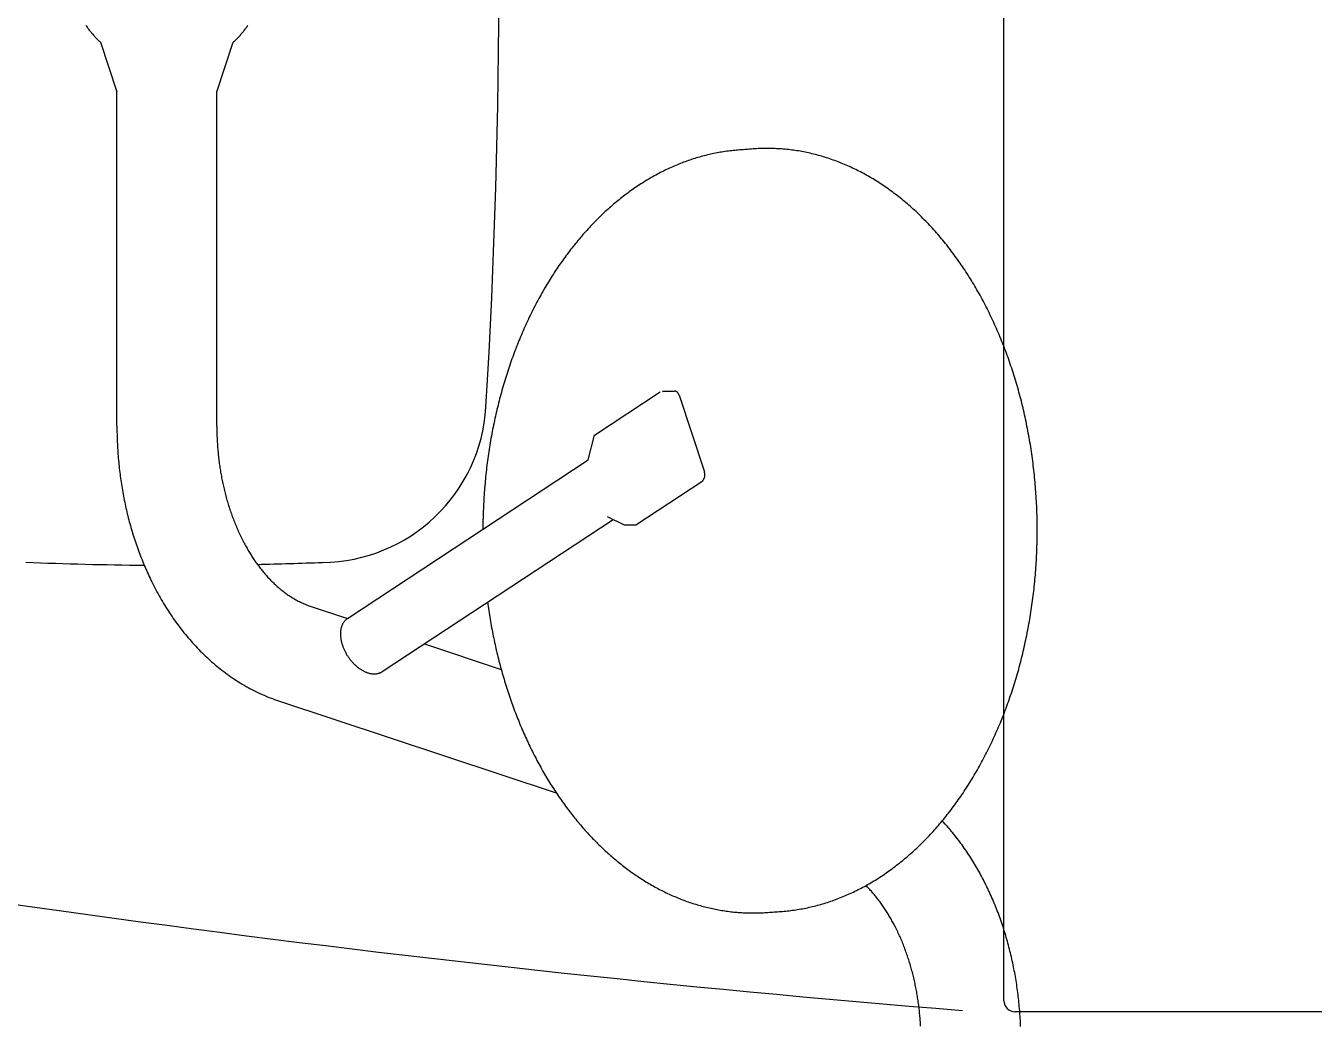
# Model space of a CAD drawing. Header units: millimetres. Extents: x -2078669 to -1085629, y -5987148 to 310365.
# Drawn here: x -1346205 to -1345327, y -4342867 to -4342186 of the extents above; entities that cross this region are included whole.
import ezdxf

# ---------------------------------------------------------------- set-up
doc = ezdxf.new("R2010")
doc.units = ezdxf.units.MM
doc.header["$LTSCALE"] = 500
doc.layers.add('D-BYP-STR8', color=5, linetype='Continuous', lineweight=25)

msp = doc.modelspace()

# ---------------------------------------------------------------- linework, layer by layer
at = {"layer": 'D-BYP-STR8'}
for p, q in [((-1345538.57, -4342849.63, 708000), (-1345538.57, -4339557.13, 708000)), ((-1346153.67, -4342196.85, 708000), (-1346142.55, -4342230.64, 708000)), ((-1346074.55, -4342230.64, 708000), (-1346063.43, -4342196.85, 708000)), ((-1346142.55, -4342458.31, 708000), (-1346142.55, -4342230.64, 708000)), ((-1346142.55, -4342247.94, 708000), (-1346142.55, -4342230.64, 708000)), ((-1346074.55, -4342458.31, 708000), (-1346074.55, -4342230.64, 708000)), ((-1346074.55, -4342247.94, 708000), (-1346074.55, -4342230.64, 708000)), ((-1345817.45, -4342464.42, 708000), (-1345772.59, -4342434.84, 708000)), ((-1345771.1, -4342434.37, 708000), (-1345762.97, -4342434.37, 708000)), ((-1345759.76, -4342437.25, 708000), (-1345742.58, -4342489.37, 708000)), ((-1345821.8, -4342481.3, 708000), (-1345817.45, -4342464.42, 708000)), ((-1345985.67, -4342589.37, 708000), (-1345821.8, -4342481.3, 708000)), ((-1345789.15, -4342525.6, 708000), (-1345744.29, -4342496.01, 708000)), ((-1345961.86, -4342625.48, 708000), (-1345804.65, -4342521.8, 708000)), ((-1345808.67, -4342519.73, 708000), (-1345797.28, -4342525.6, 708000)), ((-1345797.28, -4342525.6, 708000), (-1345789.15, -4342525.6, 708000)), ((-1346011.06, -4342580.84, 708000), (-1345985.55, -4342589.29, 708000)), ((-1345933.25, -4342606.61, 708000), (-1345880.92, -4342623.94, 708000)), ((-1346032.44, -4342645.4, 708000), (-1345843.42, -4342707.99, 708000)), ((-1343456.07, -4342857.13, 708000), (-1345531.07, -4342857.13, 708000))]:
    msp.add_line(p, q, dxfattribs=at)
at = {"layer": 'D-BYP-STR8', "elevation": 708000}
for points in [[(-1346163.68, -4342185.45), (-1346163.31, -4342185.97), (-1346162.94, -4342186.49), (-1346162.57, -4342187), (-1346162.19, -4342187.51), (-1346161.81, -4342188.01), (-1346161.42, -4342188.51), (-1346161.03, -4342189.01), (-1346160.63, -4342189.5), (-1346160.23, -4342189.99), (-1346159.82, -4342190.48), (-1346159.41, -4342190.96), (-1346158.99, -4342191.44), (-1346158.57, -4342191.91), (-1346158.15, -4342192.38), (-1346157.72, -4342192.85), (-1346157.29, -4342193.31), (-1346156.85, -4342193.77), (-1346156.41, -4342194.22), (-1346155.96, -4342194.67), (-1346155.51, -4342195.11), (-1346155.06, -4342195.56), (-1346154.6, -4342195.99), (-1346154.14, -4342196.42), (-1346153.67, -4342196.85)], [(-1346063.43, -4342196.85), (-1346062.96, -4342196.42), (-1346062.5, -4342195.99), (-1346062.04, -4342195.56), (-1346061.59, -4342195.11), (-1346061.14, -4342194.67), (-1346060.69, -4342194.22), (-1346060.25, -4342193.77), (-1346059.81, -4342193.31), (-1346059.38, -4342192.85), (-1346058.95, -4342192.38), (-1346058.52, -4342191.91), (-1346058.1, -4342191.44), (-1346057.69, -4342190.96), (-1346057.28, -4342190.48), (-1346056.87, -4342189.99), (-1346056.47, -4342189.5), (-1346056.07, -4342189.01), (-1346055.68, -4342188.51), (-1346055.29, -4342188.01), (-1346054.91, -4342187.51), (-1346054.53, -4342187), (-1346054.15, -4342186.49), (-1346053.79, -4342185.97), (-1346053.42, -4342185.45)], [(-1345714.03, -4342269.94), (-1345715.13, -4342269.98), (-1345716.24, -4342270.04), (-1345717.35, -4342270.1), (-1345718.45, -4342270.17), (-1345719.56, -4342270.26), (-1345720.66, -4342270.35), (-1345721.77, -4342270.45), (-1345722.87, -4342270.56), (-1345723.98, -4342270.68), (-1345725.08, -4342270.8), (-1345726.18, -4342270.94), (-1345727.28, -4342271.09), (-1345728.39, -4342271.25), (-1345729.49, -4342271.41), (-1345730.59, -4342271.59), (-1345731.69, -4342271.77), (-1345732.79, -4342271.97), (-1345733.88, -4342272.17), (-1345734.98, -4342272.38), (-1345736.08, -4342272.61), (-1345737.17, -4342272.84), (-1345738.27, -4342273.08), (-1345739.36, -4342273.33), (-1345740.45, -4342273.59), (-1345741.54, -4342273.86), (-1345742.63, -4342274.14), (-1345743.72, -4342274.42), (-1345744.81, -4342274.72), (-1345745.89, -4342275.03), (-1345746.98, -4342275.34), (-1345748.06, -4342275.66), (-1345749.14, -4342276), (-1345750.22, -4342276.34), (-1345751.3, -4342276.69), (-1345752.38, -4342277.05), (-1345753.45, -4342277.42), (-1345754.53, -4342277.8), (-1345755.6, -4342278.19), (-1345756.67, -4342278.59), (-1345757.74, -4342279), (-1345758.81, -4342279.41), (-1345759.87, -4342279.84), (-1345760.94, -4342280.27), (-1345762, -4342280.71), (-1345763.06, -4342281.16), (-1345764.12, -4342281.62), (-1345765.17, -4342282.09), (-1345766.23, -4342282.57), (-1345767.28, -4342283.06), (-1345768.33, -4342283.56), (-1345769.38, -4342284.06), (-1345770.42, -4342284.58), (-1345771.47, -4342285.1), (-1345772.51, -4342285.63), (-1345773.55, -4342286.17), (-1345774.58, -4342286.72), (-1345775.62, -4342287.28), (-1345776.65, -4342287.85), (-1345777.68, -4342288.43), (-1345778.7, -4342289.01), (-1345779.73, -4342289.61), (-1345780.75, -4342290.21), (-1345781.77, -4342290.82), (-1345782.79, -4342291.44), (-1345783.8, -4342292.07), (-1345784.81, -4342292.7), (-1345785.82, -4342293.35), (-1345786.83, -4342294), (-1345787.83, -4342294.67), (-1345788.83, -4342295.34), (-1345789.83, -4342296.02), (-1345790.82, -4342296.71), (-1345791.81, -4342297.4), (-1345792.8, -4342298.11), (-1345793.79, -4342298.82), (-1345794.77, -4342299.54), (-1345795.75, -4342300.27), (-1345796.72, -4342301.01), (-1345797.7, -4342301.76), (-1345798.67, -4342302.51), (-1345799.63, -4342303.28), (-1345800.6, -4342304.05), (-1345801.56, -4342304.83), (-1345802.51, -4342305.61), (-1345803.47, -4342306.41), (-1345804.41, -4342307.21), (-1345805.36, -4342308.03), (-1345806.3, -4342308.85), (-1345807.24, -4342309.67), (-1345808.18, -4342310.51), (-1345809.11, -4342311.35), (-1345810.04, -4342312.21), (-1345810.97, -4342313.07), (-1345811.89, -4342313.93), (-1345812.8, -4342314.81), (-1345813.72, -4342315.69), (-1345814.63, -4342316.58), (-1345815.53, -4342317.48), (-1345816.44, -4342318.39), (-1345817.34, -4342319.3), (-1345818.23, -4342320.22), (-1345819.12, -4342321.15), (-1345820.01, -4342322.09), (-1345820.89, -4342323.03), (-1345821.77, -4342323.99), (-1345822.64, -4342324.94), (-1345823.51, -4342325.91), (-1345824.38, -4342326.89), (-1345825.24, -4342327.87), (-1345826.1, -4342328.86), (-1345826.96, -4342329.85), (-1345827.8, -4342330.85), (-1345828.65, -4342331.87), (-1345829.49, -4342332.88), (-1345830.33, -4342333.91), (-1345831.16, -4342334.94), (-1345831.99, -4342335.98), (-1345832.81, -4342337.02), (-1345833.63, -4342338.08), (-1345834.44, -4342339.14), (-1345835.25, -4342340.2), (-1345836.06, -4342341.28), (-1345836.86, -4342342.36), (-1345837.66, -4342343.45), (-1345838.45, -4342344.54), (-1345839.23, -4342345.64), (-1345840.02, -4342346.75), (-1345840.79, -4342347.86), (-1345841.57, -4342348.98), (-1345842.33, -4342350.11), (-1345843.1, -4342351.24), (-1345843.86, -4342352.38), (-1345844.61, -4342353.53), (-1345845.36, -4342354.68), (-1345846.1, -4342355.84), (-1345846.84, -4342357.01), (-1345847.57, -4342358.18), (-1345848.3, -4342359.36), (-1345849.03, -4342360.54), (-1345849.74, -4342361.73), (-1345850.46, -4342362.93), (-1345851.17, -4342364.13), (-1345851.87, -4342365.34), (-1345852.57, -4342366.55), (-1345853.26, -4342367.77), (-1345853.95, -4342369), (-1345854.63, -4342370.23), (-1345855.31, -4342371.47), (-1345855.98, -4342372.71), (-1345856.65, -4342373.96), (-1345857.31, -4342375.22), (-1345857.96, -4342376.48), (-1345858.61, -4342377.74), (-1345859.26, -4342379.01), (-1345859.9, -4342380.29), (-1345860.53, -4342381.57), (-1345861.16, -4342382.86), (-1345861.78, -4342384.15), (-1345862.4, -4342385.45), (-1345863.01, -4342386.76), (-1345863.62, -4342388.07), (-1345864.22, -4342389.38), (-1345864.82, -4342390.7), (-1345865.41, -4342392.02), (-1345865.99, -4342393.35), (-1345866.57, -4342394.69), (-1345867.14, -4342396.02), (-1345867.71, -4342397.37), (-1345868.27, -4342398.72), (-1345868.83, -4342400.07), (-1345869.38, -4342401.43), (-1345869.92, -4342402.79), (-1345870.46, -4342404.16), (-1345870.99, -4342405.53), (-1345871.52, -4342406.91), (-1345872.04, -4342408.29), (-1345872.55, -4342409.67), (-1345873.06, -4342411.06), (-1345873.56, -4342412.45), (-1345874.06, -4342413.85), (-1345874.55, -4342415.26), (-1345875.04, -4342416.66), (-1345875.52, -4342418.07), (-1345875.99, -4342419.49), (-1345876.46, -4342420.91), (-1345876.92, -4342422.33), (-1345877.37, -4342423.75), (-1345877.82, -4342425.18), (-1345878.26, -4342426.62), (-1345878.7, -4342428.06), (-1345879.13, -4342429.5), (-1345879.55, -4342430.94), (-1345879.97, -4342432.39), (-1345880.38, -4342433.84), (-1345880.79, -4342435.3), (-1345881.19, -4342436.76), (-1345881.58, -4342438.22), (-1345881.97, -4342439.69), (-1345882.35, -4342441.15), (-1345882.73, -4342442.63), (-1345883.09, -4342444.1), (-1345883.46, -4342445.58), (-1345883.81, -4342447.06), (-1345884.16, -4342448.55), (-1345884.5, -4342450.03), (-1345884.84, -4342451.52), (-1345885.17, -4342453.02), (-1345885.5, -4342454.51), (-1345885.81, -4342456.01), (-1345886.12, -4342457.51), (-1345886.43, -4342459.02), (-1345886.73, -4342460.52), (-1345887.02, -4342462.03), (-1345887.31, -4342463.55), (-1345887.58, -4342465.06), (-1345887.86, -4342466.58), (-1345888.12, -4342468.09), (-1345888.38, -4342469.61), (-1345888.64, -4342471.14), (-1345888.88, -4342472.66), (-1345889.12, -4342474.19), (-1345889.36, -4342475.72), (-1345889.58, -4342477.25), (-1345889.81, -4342478.78), (-1345890.02, -4342480.32), (-1345890.23, -4342481.86), (-1345890.43, -4342483.39), (-1345890.62, -4342484.93), (-1345890.81, -4342486.48), (-1345890.99, -4342488.02), (-1345891.17, -4342489.56), (-1345891.34, -4342491.11), (-1345891.5, -4342492.66), (-1345891.65, -4342494.21), (-1345891.8, -4342495.76), (-1345891.94, -4342497.31), (-1345892.08, -4342498.86), (-1345892.21, -4342500.42), (-1345892.33, -4342501.97), (-1345892.44, -4342503.53), (-1345892.55, -4342505.08), (-1345892.66, -4342506.64), (-1345892.75, -4342508.2), (-1345892.84, -4342509.76), (-1345892.92, -4342511.32), (-1345893, -4342512.88), (-1345893.07, -4342514.44), (-1345893.13, -4342516), (-1345893.18, -4342517.57), (-1345893.23, -4342519.13), (-1345893.28, -4342520.69), (-1345893.31, -4342522.26), (-1345893.34, -4342523.82), (-1345893.36, -4342525.38), (-1345893.38, -4342526.95), (-1345893.39, -4342528.51)], [(-1345695.13, -4342789.08), (-1345693.98, -4342789.03), (-1345692.84, -4342788.97), (-1345691.69, -4342788.91), (-1345690.54, -4342788.83), (-1345689.4, -4342788.74), (-1345688.25, -4342788.65), (-1345687.11, -4342788.54), (-1345685.97, -4342788.42), (-1345684.82, -4342788.3), (-1345683.68, -4342788.16), (-1345682.54, -4342788.01), (-1345681.4, -4342787.86), (-1345680.26, -4342787.69), (-1345679.12, -4342787.51), (-1345677.98, -4342787.32), (-1345676.84, -4342787.13), (-1345675.7, -4342786.92), (-1345674.56, -4342786.7), (-1345673.43, -4342786.47), (-1345672.29, -4342786.24), (-1345671.16, -4342785.99), (-1345670.03, -4342785.73), (-1345668.9, -4342785.46), (-1345667.77, -4342785.19), (-1345666.64, -4342784.9), (-1345665.51, -4342784.6), (-1345664.39, -4342784.29), (-1345663.26, -4342783.98), (-1345662.14, -4342783.65), (-1345661.02, -4342783.31), (-1345659.9, -4342782.97), (-1345658.78, -4342782.61), (-1345657.66, -4342782.24), (-1345656.54, -4342781.87), (-1345655.43, -4342781.48), (-1345654.32, -4342781.08), (-1345653.21, -4342780.68), (-1345652.1, -4342780.26), (-1345650.99, -4342779.84), (-1345649.89, -4342779.4), (-1345648.79, -4342778.96), (-1345647.68, -4342778.5), (-1345646.59, -4342778.04), (-1345645.49, -4342777.56), (-1345644.39, -4342777.08), (-1345643.3, -4342776.58), (-1345642.21, -4342776.08), (-1345641.12, -4342775.57), (-1345640.04, -4342775.05), (-1345638.95, -4342774.51), (-1345637.87, -4342773.97), (-1345636.79, -4342773.42), (-1345635.72, -4342772.86), (-1345634.65, -4342772.29), (-1345633.57, -4342771.71), (-1345632.51, -4342771.12), (-1345631.44, -4342770.53), (-1345630.38, -4342769.92), (-1345629.32, -4342769.3), (-1345628.26, -4342768.67), (-1345627.2, -4342768.04), (-1345626.15, -4342767.39), (-1345625.1, -4342766.74), (-1345624.05, -4342766.08), (-1345623.01, -4342765.4), (-1345621.97, -4342764.72), (-1345620.93, -4342764.03), (-1345619.9, -4342763.33), (-1345618.87, -4342762.62), (-1345617.84, -4342761.9), (-1345616.81, -4342761.18), (-1345615.79, -4342760.44), (-1345614.77, -4342759.69), (-1345613.76, -4342758.94), (-1345612.75, -4342758.18), (-1345611.74, -4342757.4), (-1345610.73, -4342756.62), (-1345609.73, -4342755.83), (-1345608.73, -4342755.03), (-1345607.74, -4342754.23), (-1345606.75, -4342753.41), (-1345605.76, -4342752.58), (-1345604.78, -4342751.75), (-1345603.8, -4342750.91), (-1345602.82, -4342750.06), (-1345601.85, -4342749.2), (-1345600.88, -4342748.33), (-1345599.92, -4342747.45), (-1345598.95, -4342746.57), (-1345598, -4342745.67), (-1345597.04, -4342744.77), (-1345596.1, -4342743.86), (-1345595.15, -4342742.94), (-1345594.21, -4342742.01), (-1345593.27, -4342741.08), (-1345592.34, -4342740.14), (-1345591.41, -4342739.18), (-1345590.49, -4342738.22), (-1345589.57, -4342737.26), (-1345588.65, -4342736.28), (-1345587.74, -4342735.29), (-1345586.83, -4342734.3), (-1345585.93, -4342733.3), (-1345585.03, -4342732.29), (-1345584.14, -4342731.28), (-1345583.25, -4342730.25), (-1345582.36, -4342729.22), (-1345581.48, -4342728.18), (-1345580.61, -4342727.13), (-1345579.74, -4342726.08), (-1345578.87, -4342725.02), (-1345578.01, -4342723.94), (-1345577.15, -4342722.87), (-1345576.3, -4342721.78), (-1345575.45, -4342720.69), (-1345574.61, -4342719.59), (-1345573.77, -4342718.48), (-1345572.94, -4342717.36), (-1345572.11, -4342716.24), (-1345571.29, -4342715.11), (-1345570.47, -4342713.97), (-1345569.66, -4342712.83), (-1345568.85, -4342711.68), (-1345568.05, -4342710.52), (-1345567.25, -4342709.35), (-1345566.46, -4342708.18), (-1345565.67, -4342707), (-1345564.89, -4342705.82), (-1345564.12, -4342704.62), (-1345563.34, -4342703.42), (-1345562.58, -4342702.22), (-1345561.82, -4342701), (-1345561.06, -4342699.78), (-1345560.31, -4342698.55), (-1345559.57, -4342697.32), (-1345558.83, -4342696.08), (-1345558.1, -4342694.83), (-1345557.37, -4342693.58), (-1345556.64, -4342692.32), (-1345555.93, -4342691.05), (-1345555.22, -4342689.78), (-1345554.51, -4342688.5), (-1345553.81, -4342687.22), (-1345553.12, -4342685.93), (-1345552.43, -4342684.63), (-1345551.75, -4342683.33), (-1345551.07, -4342682.02), (-1345550.4, -4342680.7), (-1345549.73, -4342679.38), (-1345549.07, -4342678.06), (-1345548.42, -4342676.72), (-1345547.77, -4342675.39), (-1345547.13, -4342674.04), (-1345546.49, -4342672.69), (-1345545.86, -4342671.34), (-1345545.24, -4342669.98), (-1345544.62, -4342668.61), (-1345544.01, -4342667.24), (-1345543.4, -4342665.86), (-1345542.8, -4342664.48), (-1345542.21, -4342663.09), (-1345541.62, -4342661.7), (-1345541.04, -4342660.3), (-1345540.46, -4342658.9), (-1345539.89, -4342657.49), (-1345539.33, -4342656.08), (-1345538.77, -4342654.66), (-1345538.22, -4342653.24), (-1345537.68, -4342651.81), (-1345537.14, -4342650.38), (-1345536.61, -4342648.94), (-1345536.08, -4342647.5), (-1345535.57, -4342646.05), (-1345535.05, -4342644.6), (-1345534.55, -4342643.15), (-1345534.05, -4342641.69), (-1345533.55, -4342640.22), (-1345533.07, -4342638.75), (-1345532.59, -4342637.28), (-1345532.11, -4342635.8), (-1345531.65, -4342634.32), (-1345531.19, -4342632.84), (-1345530.73, -4342631.35), (-1345530.29, -4342629.85), (-1345529.84, -4342628.36), (-1345529.41, -4342626.86), (-1345528.98, -4342625.35), (-1345528.56, -4342623.84), (-1345528.15, -4342622.33), (-1345527.74, -4342620.81), (-1345527.34, -4342619.29), (-1345526.94, -4342617.77), (-1345526.56, -4342616.25), (-1345526.18, -4342614.72), (-1345525.8, -4342613.18), (-1345525.44, -4342611.65), (-1345525.07, -4342610.11), (-1345524.72, -4342608.56), (-1345524.37, -4342607.02), (-1345524.03, -4342605.47), (-1345523.7, -4342603.92), (-1345523.37, -4342602.36), (-1345523.06, -4342600.8), (-1345522.74, -4342599.24), (-1345522.44, -4342597.68), (-1345522.14, -4342596.11), (-1345521.85, -4342594.55), (-1345521.56, -4342592.98), (-1345521.28, -4342591.4), (-1345521.01, -4342589.83), (-1345520.75, -4342588.25), (-1345520.49, -4342586.67), (-1345520.24, -4342585.08), (-1345520, -4342583.5), (-1345519.76, -4342581.91), (-1345519.53, -4342580.32), (-1345519.31, -4342578.73), (-1345519.09, -4342577.14), (-1345518.89, -4342575.54), (-1345518.69, -4342573.95), (-1345518.49, -4342572.35), (-1345518.3, -4342570.75), (-1345518.12, -4342569.15), (-1345517.95, -4342567.54), (-1345517.79, -4342565.94), (-1345517.63, -4342564.33), (-1345517.48, -4342562.73), (-1345517.33, -4342561.12), (-1345517.19, -4342559.51), (-1345517.06, -4342557.89), (-1345516.94, -4342556.28), (-1345516.82, -4342554.67), (-1345516.72, -4342553.05), (-1345516.61, -4342551.44), (-1345516.52, -4342549.82), (-1345516.43, -4342548.21), (-1345516.35, -4342546.59), (-1345516.28, -4342544.97), (-1345516.21, -4342543.35), (-1345516.15, -4342541.73), (-1345516.1, -4342540.11), (-1345516.06, -4342538.49), (-1345516.02, -4342536.87), (-1345515.99, -4342535.25), (-1345515.96, -4342533.63), (-1345515.95, -4342532), (-1345515.94, -4342530.38), (-1345515.94, -4342528.76), (-1345515.94, -4342527.14), (-1345515.96, -4342525.52), (-1345515.98, -4342523.89), (-1345516, -4342522.27), (-1345516.04, -4342520.65), (-1345516.08, -4342519.03), (-1345516.13, -4342517.41), (-1345516.18, -4342515.79), (-1345516.24, -4342514.17), (-1345516.31, -4342512.55), (-1345516.39, -4342510.93), (-1345516.47, -4342509.32), (-1345516.56, -4342507.7), (-1345516.66, -4342506.08), (-1345516.77, -4342504.47), (-1345516.88, -4342502.86), (-1345517, -4342501.24), (-1345517.13, -4342499.63), (-1345517.26, -4342498.02), (-1345517.4, -4342496.41), (-1345517.55, -4342494.8), (-1345517.7, -4342493.2), (-1345517.87, -4342491.59), (-1345518.04, -4342489.99), (-1345518.21, -4342488.38), (-1345518.4, -4342486.78), (-1345518.59, -4342485.18), (-1345518.78, -4342483.59), (-1345518.99, -4342481.99), (-1345519.2, -4342480.4), (-1345519.42, -4342478.8), (-1345519.64, -4342477.21), (-1345519.88, -4342475.62), (-1345520.12, -4342474.04), (-1345520.36, -4342472.45), (-1345520.62, -4342470.87), (-1345520.88, -4342469.29), (-1345521.14, -4342467.72), (-1345521.42, -4342466.14), (-1345521.7, -4342464.57), (-1345521.99, -4342463), (-1345522.28, -4342461.43), (-1345522.59, -4342459.87), (-1345522.9, -4342458.31), (-1345523.21, -4342456.75), (-1345523.53, -4342455.19), (-1345523.86, -4342453.64), (-1345524.2, -4342452.09), (-1345524.54, -4342450.54), (-1345524.89, -4342449), (-1345525.25, -4342447.45), (-1345525.61, -4342445.92), (-1345525.99, -4342444.38), (-1345526.36, -4342442.85), (-1345526.75, -4342441.32), (-1345527.14, -4342439.8), (-1345527.54, -4342438.28), (-1345527.94, -4342436.76), (-1345528.35, -4342435.24), (-1345528.77, -4342433.73), (-1345529.19, -4342432.23), (-1345529.62, -4342430.72), (-1345530.06, -4342429.22), (-1345530.5, -4342427.73), (-1345530.96, -4342426.24), (-1345531.41, -4342424.75), (-1345531.88, -4342423.27), (-1345532.35, -4342421.79), (-1345532.82, -4342420.31), (-1345533.31, -4342418.84), (-1345533.8, -4342417.38), (-1345534.29, -4342415.91), (-1345534.8, -4342414.46), (-1345535.3, -4342413), (-1345535.82, -4342411.55), (-1345536.34, -4342410.11), (-1345536.87, -4342408.67), (-1345537.41, -4342407.23), (-1345537.95, -4342405.8), (-1345538.49, -4342404.38), (-1345539.05, -4342402.96), (-1345539.61, -4342401.54), (-1345540.17, -4342400.13), (-1345540.75, -4342398.73), (-1345541.32, -4342397.33), (-1345541.91, -4342395.93), (-1345542.5, -4342394.54), (-1345543.1, -4342393.16), (-1345543.7, -4342391.78), (-1345544.31, -4342390.4), (-1345544.92, -4342389.03), (-1345545.54, -4342387.67), (-1345546.17, -4342386.31), (-1345546.8, -4342384.96), (-1345547.44, -4342383.61), (-1345548.09, -4342382.27), (-1345548.74, -4342380.94), (-1345549.4, -4342379.61), (-1345550.06, -4342378.28), (-1345550.73, -4342376.97), (-1345551.4, -4342375.65), (-1345552.08, -4342374.35), (-1345552.77, -4342373.05), (-1345553.46, -4342371.75), (-1345554.15, -4342370.47), (-1345554.86, -4342369.18), (-1345555.57, -4342367.91), (-1345556.28, -4342366.64), (-1345557, -4342365.38), (-1345557.72, -4342364.12), (-1345558.46, -4342362.87), (-1345559.19, -4342361.63), (-1345559.93, -4342360.39), (-1345560.68, -4342359.16), (-1345561.43, -4342357.94), (-1345562.19, -4342356.72), (-1345562.95, -4342355.51), (-1345563.72, -4342354.3), (-1345564.5, -4342353.11), (-1345565.28, -4342351.92), (-1345566.06, -4342350.73), (-1345566.85, -4342349.56), (-1345567.64, -4342348.39), (-1345568.44, -4342347.23), (-1345569.25, -4342346.07), (-1345570.06, -4342344.92), (-1345570.87, -4342343.78), (-1345571.7, -4342342.65), (-1345572.52, -4342341.52), (-1345573.35, -4342340.4), (-1345574.19, -4342339.29), (-1345575.03, -4342338.19), (-1345575.87, -4342337.09), (-1345576.72, -4342336), (-1345577.57, -4342334.92), (-1345578.43, -4342333.85), (-1345579.3, -4342332.78), (-1345580.17, -4342331.72), (-1345581.04, -4342330.67), (-1345581.92, -4342329.62), (-1345582.8, -4342328.59), (-1345583.69, -4342327.56), (-1345584.58, -4342326.54), (-1345585.47, -4342325.53), (-1345586.37, -4342324.52), (-1345587.28, -4342323.53), (-1345588.19, -4342322.54), (-1345589.1, -4342321.56), (-1345590.02, -4342320.59), (-1345590.94, -4342319.62), (-1345591.87, -4342318.67), (-1345592.8, -4342317.72), (-1345593.73, -4342316.78), (-1345594.67, -4342315.85), (-1345595.61, -4342314.92), (-1345596.56, -4342314.01), (-1345597.51, -4342313.1), (-1345598.47, -4342312.2), (-1345599.43, -4342311.31), (-1345600.39, -4342310.43), (-1345601.36, -4342309.56), (-1345602.33, -4342308.7), (-1345603.3, -4342307.84), (-1345604.28, -4342306.99), (-1345605.26, -4342306.16), (-1345606.25, -4342305.33), (-1345607.24, -4342304.51), (-1345608.23, -4342303.69), (-1345609.22, -4342302.89), (-1345610.22, -4342302.1), (-1345611.23, -4342301.31), (-1345612.23, -4342300.53), (-1345613.24, -4342299.77), (-1345614.26, -4342299.01), (-1345615.27, -4342298.26), (-1345616.29, -4342297.52), (-1345617.32, -4342296.78), (-1345618.34, -4342296.06), (-1345619.37, -4342295.35), (-1345620.41, -4342294.64), (-1345621.44, -4342293.95), (-1345622.48, -4342293.26), (-1345623.52, -4342292.58), (-1345624.57, -4342291.91), (-1345625.62, -4342291.26), (-1345626.67, -4342290.61), (-1345627.72, -4342289.97), (-1345628.78, -4342289.33), (-1345629.84, -4342288.71), (-1345630.9, -4342288.1), (-1345631.96, -4342287.5), (-1345633.03, -4342286.9), (-1345634.1, -4342286.32), (-1345635.17, -4342285.74), (-1345636.25, -4342285.18), (-1345637.33, -4342284.62), (-1345638.41, -4342284.08), (-1345639.49, -4342283.54), (-1345640.57, -4342283.01), (-1345641.66, -4342282.5), (-1345642.75, -4342281.99), (-1345643.84, -4342281.49), (-1345644.93, -4342281), (-1345646.03, -4342280.52), (-1345647.13, -4342280.05), (-1345648.23, -4342279.59), (-1345649.33, -4342279.14), (-1345650.43, -4342278.7), (-1345651.54, -4342278.27), (-1345652.64, -4342277.85), (-1345653.75, -4342277.44), (-1345654.87, -4342277.04), (-1345655.98, -4342276.65), (-1345657.09, -4342276.27), (-1345658.21, -4342275.89), (-1345659.33, -4342275.53), (-1345660.45, -4342275.18), (-1345661.57, -4342274.84), (-1345662.69, -4342274.51), (-1345663.81, -4342274.18), (-1345664.94, -4342273.87), (-1345666.07, -4342273.57), (-1345667.19, -4342273.28), (-1345668.32, -4342272.99), (-1345669.45, -4342272.72), (-1345670.59, -4342272.46), (-1345671.72, -4342272.21), (-1345672.85, -4342271.96), (-1345673.99, -4342271.73), (-1345675.12, -4342271.51), (-1345676.26, -4342271.3), (-1345677.4, -4342271.09), (-1345678.54, -4342270.9), (-1345679.68, -4342270.72), (-1345680.82, -4342270.55), (-1345681.96, -4342270.38), (-1345683.1, -4342270.23), (-1345684.24, -4342270.09), (-1345685.38, -4342269.96), (-1345686.53, -4342269.84), (-1345687.67, -4342269.72), (-1345688.82, -4342269.62), (-1345689.96, -4342269.53), (-1345691.11, -4342269.45), (-1345692.25, -4342269.38), (-1345693.4, -4342269.32), (-1345694.55, -4342269.26), (-1345695.69, -4342269.22), (-1345696.84, -4342269.19), (-1345697.99, -4342269.17), (-1345699.13, -4342269.16), (-1345700.28, -4342269.16), (-1345701.43, -4342269.17), (-1345702.57, -4342269.19), (-1345703.72, -4342269.22), (-1345704.87, -4342269.26), (-1345706.01, -4342269.31), (-1345707.16, -4342269.37), (-1345708.3, -4342269.44), (-1345709.45, -4342269.52), (-1345710.59, -4342269.61), (-1345711.74, -4342269.71), (-1345712.88, -4342269.82), (-1345714.03, -4342269.94)], [(-1345759.76, -4342437.25), (-1345759.88, -4342436.94), (-1345760.01, -4342436.64), (-1345760.15, -4342436.35), (-1345760.31, -4342436.07), (-1345760.39, -4342435.94), (-1345760.48, -4342435.81), (-1345760.57, -4342435.69), (-1345760.66, -4342435.57), (-1345760.76, -4342435.46), (-1345760.86, -4342435.35), (-1345760.96, -4342435.25), (-1345761.07, -4342435.15), (-1345761.17, -4342435.06), (-1345761.28, -4342434.97), (-1345761.39, -4342434.89), (-1345761.51, -4342434.81), (-1345761.62, -4342434.74), (-1345761.74, -4342434.68), (-1345761.86, -4342434.62), (-1345761.98, -4342434.57), (-1345762.1, -4342434.52), (-1345762.22, -4342434.48), (-1345762.34, -4342434.45), (-1345762.47, -4342434.42), (-1345762.59, -4342434.4), (-1345762.72, -4342434.38), (-1345762.84, -4342434.37), (-1345762.97, -4342434.37)], [(-1346142.55, -4342458.31), (-1346142.55, -4342459.68), (-1346142.53, -4342461.05), (-1346142.52, -4342462.42), (-1346142.49, -4342463.79), (-1346142.46, -4342465.16), (-1346142.42, -4342466.53), (-1346142.37, -4342467.9), (-1346142.32, -4342469.27), (-1346142.25, -4342470.64), (-1346142.19, -4342472), (-1346142.11, -4342473.37), (-1346142.03, -4342474.74), (-1346141.94, -4342476.11), (-1346141.84, -4342477.47), (-1346141.73, -4342478.84), (-1346141.62, -4342480.21), (-1346141.5, -4342481.57), (-1346141.37, -4342482.94), (-1346141.24, -4342484.3), (-1346141.1, -4342485.66), (-1346140.95, -4342487.03), (-1346140.79, -4342488.39), (-1346140.63, -4342489.75), (-1346140.45, -4342491.11), (-1346140.28, -4342492.47), (-1346140.09, -4342493.82), (-1346139.9, -4342495.18), (-1346139.7, -4342496.54), (-1346139.49, -4342497.89), (-1346139.27, -4342499.24), (-1346139.05, -4342500.6), (-1346138.82, -4342501.95), (-1346138.58, -4342503.3), (-1346138.34, -4342504.64), (-1346138.08, -4342505.99), (-1346137.82, -4342507.34), (-1346137.56, -4342508.68), (-1346137.28, -4342510.02), (-1346137, -4342511.36), (-1346136.71, -4342512.7), (-1346136.41, -4342514.04), (-1346136.11, -4342515.38), (-1346135.8, -4342516.71), (-1346135.48, -4342518.04), (-1346135.15, -4342519.38), (-1346134.81, -4342520.7), (-1346134.47, -4342522.03), (-1346134.12, -4342523.36), (-1346133.76, -4342524.68), (-1346133.4, -4342526), (-1346133.02, -4342527.32), (-1346132.64, -4342528.63), (-1346132.25, -4342529.95), (-1346131.86, -4342531.26), (-1346131.45, -4342532.57), (-1346131.04, -4342533.88), (-1346130.62, -4342535.18), (-1346130.19, -4342536.48), (-1346129.76, -4342537.78), (-1346129.32, -4342539.08), (-1346128.87, -4342540.37), (-1346128.41, -4342541.67), (-1346127.94, -4342542.96), (-1346127.47, -4342544.24), (-1346126.98, -4342545.52), (-1346126.49, -4342546.8), (-1346126, -4342548.08), (-1346125.49, -4342549.35), (-1346124.98, -4342550.62), (-1346124.46, -4342551.89), (-1346123.93, -4342553.16), (-1346123.39, -4342554.42), (-1346122.84, -4342555.67), (-1346122.29, -4342556.93), (-1346121.73, -4342558.18), (-1346121.16, -4342559.42), (-1346120.58, -4342560.67), (-1346119.99, -4342561.9), (-1346119.4, -4342563.14), (-1346118.8, -4342564.37), (-1346118.12, -4342565.73), (-1346117.43, -4342567.09), (-1346116.73, -4342568.44), (-1346116.02, -4342569.78), (-1346115.31, -4342571.12), (-1346114.58, -4342572.45), (-1346113.84, -4342573.78), (-1346113.09, -4342575.1), (-1346112.33, -4342576.42), (-1346111.56, -4342577.73), (-1346110.78, -4342579.03), (-1346109.99, -4342580.33), (-1346109.19, -4342581.62), (-1346108.38, -4342582.91), (-1346107.56, -4342584.19), (-1346106.73, -4342585.46), (-1346105.89, -4342586.72), (-1346105.04, -4342587.98), (-1346104.17, -4342589.23), (-1346103.3, -4342590.48), (-1346102.42, -4342591.71), (-1346101.52, -4342592.94), (-1346100.62, -4342594.16), (-1346099.7, -4342595.38), (-1346098.78, -4342596.58), (-1346097.84, -4342597.78), (-1346096.9, -4342598.97), (-1346095.94, -4342600.15), (-1346094.97, -4342601.32), (-1346093.99, -4342602.48), (-1346093, -4342603.64), (-1346092.01, -4342604.78), (-1346091, -4342605.92), (-1346089.98, -4342607.04), (-1346088.94, -4342608.16), (-1346087.9, -4342609.27), (-1346086.85, -4342610.36), (-1346085.79, -4342611.45), (-1346084.72, -4342612.53), (-1346083.63, -4342613.59), (-1346082.54, -4342614.65), (-1346081.44, -4342615.69), (-1346080.32, -4342616.73), (-1346079.2, -4342617.75), (-1346078.06, -4342618.76), (-1346076.92, -4342619.76), (-1346075.76, -4342620.74), (-1346074.6, -4342621.72), (-1346073.42, -4342622.68), (-1346072.23, -4342623.63), (-1346071.04, -4342624.57), (-1346069.83, -4342625.49), (-1346068.62, -4342626.41), (-1346067.39, -4342627.3), (-1346066.16, -4342628.19), (-1346064.91, -4342629.06), (-1346063.66, -4342629.92), (-1346062.39, -4342630.76), (-1346061.12, -4342631.59), (-1346059.84, -4342632.41), (-1346058.55, -4342633.21), (-1346057.25, -4342634), (-1346055.94, -4342634.77), (-1346054.62, -4342635.52), (-1346053.29, -4342636.26), (-1346051.96, -4342636.99), (-1346050.61, -4342637.7), (-1346049.26, -4342638.39), (-1346047.9, -4342639.07), (-1346046.53, -4342639.73), (-1346045.15, -4342640.37), (-1346043.77, -4342641), (-1346042.38, -4342641.61), (-1346040.98, -4342642.2), (-1346039.57, -4342642.78), (-1346038.16, -4342643.34), (-1346036.74, -4342643.88), (-1346035.31, -4342644.4), (-1346033.88, -4342644.91), (-1346032.44, -4342645.4)], [(-1346074.55, -4342458.31), (-1346074.55, -4342459.29), (-1346074.54, -4342460.27), (-1346074.53, -4342461.25), (-1346074.51, -4342462.23), (-1346074.49, -4342463.21), (-1346074.46, -4342464.19), (-1346074.43, -4342465.17), (-1346074.39, -4342466.15), (-1346074.34, -4342467.13), (-1346074.3, -4342468.11), (-1346074.24, -4342469.09), (-1346074.19, -4342470.07), (-1346074.12, -4342471.05), (-1346074.05, -4342472.02), (-1346073.98, -4342473), (-1346073.9, -4342473.98), (-1346073.82, -4342474.96), (-1346073.73, -4342475.93), (-1346073.64, -4342476.91), (-1346073.54, -4342477.88), (-1346073.44, -4342478.86), (-1346073.33, -4342479.83), (-1346073.21, -4342480.81), (-1346073.09, -4342481.78), (-1346072.97, -4342482.75), (-1346072.84, -4342483.73), (-1346072.7, -4342484.7), (-1346072.57, -4342485.67), (-1346072.42, -4342486.64), (-1346072.27, -4342487.61), (-1346072.11, -4342488.58), (-1346071.95, -4342489.54), (-1346071.79, -4342490.51), (-1346071.62, -4342491.48), (-1346071.44, -4342492.44), (-1346071.26, -4342493.4), (-1346071.07, -4342494.37), (-1346070.88, -4342495.33), (-1346070.68, -4342496.29), (-1346070.48, -4342497.25), (-1346070.27, -4342498.21), (-1346070.06, -4342499.16), (-1346069.84, -4342500.12), (-1346069.62, -4342501.07), (-1346069.39, -4342502.03), (-1346069.15, -4342502.98), (-1346068.91, -4342503.93), (-1346068.67, -4342504.88), (-1346068.42, -4342505.83), (-1346068.16, -4342506.78), (-1346067.9, -4342507.72), (-1346067.63, -4342508.66), (-1346067.36, -4342509.61), (-1346067.08, -4342510.55), (-1346066.8, -4342511.48), (-1346066.51, -4342512.42), (-1346066.21, -4342513.36), (-1346065.91, -4342514.29), (-1346065.6, -4342515.22), (-1346065.29, -4342516.15), (-1346064.97, -4342517.08), (-1346064.65, -4342518), (-1346064.32, -4342518.93), (-1346063.99, -4342519.85), (-1346063.65, -4342520.77), (-1346063.3, -4342521.69), (-1346062.95, -4342522.6), (-1346062.59, -4342523.52), (-1346062.22, -4342524.43), (-1346061.85, -4342525.33), (-1346061.48, -4342526.24), (-1346061.1, -4342527.14), (-1346060.71, -4342528.04), (-1346060.31, -4342528.94), (-1346059.91, -4342529.84), (-1346059.51, -4342530.73), (-1346059.09, -4342531.62), (-1346058.68, -4342532.51), (-1346058.25, -4342533.39), (-1346057.82, -4342534.27), (-1346057.09, -4342535.73), (-1346056.34, -4342537.18), (-1346055.96, -4342537.9), (-1346055.58, -4342538.62), (-1346055.19, -4342539.33), (-1346054.79, -4342540.05), (-1346054.39, -4342540.76), (-1346053.99, -4342541.47), (-1346053.58, -4342542.17), (-1346053.17, -4342542.88), (-1346052.76, -4342543.58), (-1346052.33, -4342544.28), (-1346051.91, -4342544.97), (-1346051.48, -4342545.67), (-1346051.04, -4342546.35), (-1346050.6, -4342547.04), (-1346050.16, -4342547.73), (-1346049.71, -4342548.41), (-1346049.26, -4342549.08), (-1346048.8, -4342549.76), (-1346048.33, -4342550.43), (-1346047.87, -4342551.1), (-1346047.39, -4342551.76), (-1346046.91, -4342552.42), (-1346046.43, -4342553.08), (-1346045.94, -4342553.73), (-1346045.45, -4342554.38), (-1346044.95, -4342555.03), (-1346044.45, -4342555.67), (-1346043.94, -4342556.31), (-1346043.43, -4342556.94), (-1346042.91, -4342557.57), (-1346042.39, -4342558.2), (-1346041.86, -4342558.82), (-1346041.33, -4342559.43), (-1346040.79, -4342560.05), (-1346040.25, -4342560.65), (-1346039.7, -4342561.26), (-1346039.1, -4342561.9), (-1346038.5, -4342562.54), (-1346037.89, -4342563.17), (-1346037.28, -4342563.8), (-1346036.66, -4342564.42), (-1346036.03, -4342565.03), (-1346035.4, -4342565.64), (-1346034.76, -4342566.24), (-1346034.12, -4342566.83), (-1346033.47, -4342567.42), (-1346032.81, -4342568), (-1346032.15, -4342568.57), (-1346031.48, -4342569.14), (-1346030.8, -4342569.69), (-1346030.12, -4342570.24), (-1346029.43, -4342570.79), (-1346028.73, -4342571.32), (-1346028.03, -4342571.85), (-1346027.32, -4342572.36), (-1346026.61, -4342572.87), (-1346025.89, -4342573.37), (-1346025.16, -4342573.86), (-1346024.43, -4342574.34), (-1346023.69, -4342574.81), (-1346022.95, -4342575.28), (-1346022.19, -4342575.73), (-1346021.44, -4342576.17), (-1346020.67, -4342576.6), (-1346019.9, -4342577.02), (-1346019.13, -4342577.43), (-1346018.35, -4342577.82), (-1346017.56, -4342578.21), (-1346016.77, -4342578.58), (-1346015.97, -4342578.94), (-1346015.16, -4342579.29), (-1346014.35, -4342579.63), (-1346013.54, -4342579.95), (-1346012.72, -4342580.26), (-1346011.89, -4342580.56), (-1346011.06, -4342580.84)], [(-1345744.29, -4342496.01), (-1345744.13, -4342495.9), (-1345743.98, -4342495.78), (-1345743.83, -4342495.65), (-1345743.69, -4342495.51), (-1345743.55, -4342495.36), (-1345743.42, -4342495.2), (-1345743.3, -4342495.04), (-1345743.18, -4342494.86), (-1345743.06, -4342494.67), (-1345742.95, -4342494.48), (-1345742.85, -4342494.28), (-1345742.76, -4342494.07), (-1345742.67, -4342493.86), (-1345742.6, -4342493.64), (-1345742.52, -4342493.42), (-1345742.46, -4342493.19), (-1345742.41, -4342492.96), (-1345742.36, -4342492.72), (-1345742.32, -4342492.48), (-1345742.29, -4342492.24), (-1345742.27, -4342492), (-1345742.25, -4342491.75), (-1345742.25, -4342491.51), (-1345742.25, -4342491.26), (-1345742.26, -4342491.02), (-1345742.28, -4342490.77), (-1345742.31, -4342490.53), (-1345742.35, -4342490.29), (-1345742.39, -4342490.06), (-1345742.45, -4342489.82), (-1345742.51, -4342489.59), (-1345742.58, -4342489.37)], [(-1345890.18, -4342578.21), (-1345889.98, -4342579.66), (-1345889.78, -4342581.12), (-1345889.57, -4342582.57), (-1345889.35, -4342584.03), (-1345889.13, -4342585.48), (-1345888.9, -4342586.93), (-1345888.67, -4342588.37), (-1345888.43, -4342589.82), (-1345888.19, -4342591.26), (-1345887.93, -4342592.7), (-1345887.68, -4342594.14), (-1345887.42, -4342595.58), (-1345887.15, -4342597.01), (-1345886.87, -4342598.45), (-1345886.59, -4342599.88), (-1345886.31, -4342601.3), (-1345886.02, -4342602.73), (-1345885.72, -4342604.15), (-1345885.42, -4342605.57), (-1345885.11, -4342606.99), (-1345884.79, -4342608.41), (-1345884.47, -4342609.82), (-1345884.15, -4342611.23), (-1345883.81, -4342612.64), (-1345883.48, -4342614.05), (-1345883.13, -4342615.45), (-1345882.79, -4342616.85), (-1345882.43, -4342618.25), (-1345882.07, -4342619.64), (-1345881.71, -4342621.03), (-1345881.33, -4342622.42), (-1345880.96, -4342623.81), (-1345880.58, -4342625.19), (-1345880.19, -4342626.57), (-1345879.79, -4342627.94), (-1345879.4, -4342629.32), (-1345878.99, -4342630.69), (-1345878.58, -4342632.05), (-1345878.16, -4342633.42), (-1345877.74, -4342634.78), (-1345877.32, -4342636.13), (-1345876.89, -4342637.49), (-1345876.45, -4342638.83), (-1345876, -4342640.18), (-1345875.56, -4342641.52), (-1345875.1, -4342642.86), (-1345874.64, -4342644.2), (-1345874.18, -4342645.53), (-1345873.71, -4342646.85), (-1345873.23, -4342648.18), (-1345872.75, -4342649.5), (-1345872.27, -4342650.81), (-1345871.78, -4342652.13), (-1345871.28, -4342653.43), (-1345870.78, -4342654.74), (-1345870.27, -4342656.04), (-1345869.76, -4342657.33), (-1345869.24, -4342658.62), (-1345868.72, -4342659.91), (-1345868.19, -4342661.19), (-1345867.66, -4342662.47), (-1345867.12, -4342663.75), (-1345866.57, -4342665.02), (-1345866.03, -4342666.28), (-1345865.47, -4342667.54), (-1345864.91, -4342668.8), (-1345864.35, -4342670.05), (-1345863.78, -4342671.3), (-1345863.21, -4342672.54), (-1345862.63, -4342673.78), (-1345862.04, -4342675.02), (-1345861.45, -4342676.24), (-1345860.86, -4342677.47), (-1345860.26, -4342678.69), (-1345859.66, -4342679.9), (-1345859.05, -4342681.11), (-1345858.44, -4342682.32), (-1345857.82, -4342683.52), (-1345857.2, -4342684.71), (-1345856.57, -4342685.9), (-1345855.93, -4342687.09), (-1345855.3, -4342688.27), (-1345854.65, -4342689.44), (-1345854.01, -4342690.61), (-1345853.36, -4342691.77), (-1345852.7, -4342692.93), (-1345852.04, -4342694.08), (-1345851.37, -4342695.23), (-1345850.7, -4342696.37), (-1345850.03, -4342697.51), (-1345849.35, -4342698.64), (-1345848.66, -4342699.77), (-1345847.97, -4342700.89), (-1345847.28, -4342702.01), (-1345846.58, -4342703.11), (-1345845.88, -4342704.22), (-1345845.17, -4342705.32), (-1345844.46, -4342706.41), (-1345843.75, -4342707.5), (-1345843.03, -4342708.58), (-1345842.3, -4342709.65), (-1345841.58, -4342710.72), (-1345840.84, -4342711.78), (-1345840.11, -4342712.84), (-1345839.36, -4342713.89), (-1345838.62, -4342714.94), (-1345837.87, -4342715.98), (-1345837.12, -4342717.01), (-1345836.36, -4342718.04), (-1345835.59, -4342719.06), (-1345834.83, -4342720.07), (-1345834.06, -4342721.08), (-1345833.28, -4342722.09), (-1345832.51, -4342723.08), (-1345831.72, -4342724.07), (-1345830.94, -4342725.06), (-1345830.15, -4342726.03), (-1345829.35, -4342727), (-1345828.55, -4342727.97), (-1345827.75, -4342728.93), (-1345826.94, -4342729.88), (-1345826.13, -4342730.82), (-1345825.32, -4342731.76), (-1345824.5, -4342732.69), (-1345823.68, -4342733.62), (-1345822.86, -4342734.54), (-1345822.03, -4342735.45), (-1345821.2, -4342736.35), (-1345820.36, -4342737.25), (-1345819.52, -4342738.14), (-1345818.68, -4342739.03), (-1345817.83, -4342739.91), (-1345816.98, -4342740.78), (-1345816.13, -4342741.64), (-1345815.27, -4342742.5), (-1345814.41, -4342743.35), (-1345813.54, -4342744.19), (-1345812.68, -4342745.03), (-1345811.81, -4342745.86), (-1345810.93, -4342746.68), (-1345810.05, -4342747.5), (-1345809.17, -4342748.31), (-1345808.29, -4342749.11), (-1345807.4, -4342749.9), (-1345806.51, -4342750.69), (-1345805.62, -4342751.47), (-1345804.72, -4342752.24), (-1345803.82, -4342753.01), (-1345802.92, -4342753.76), (-1345802.01, -4342754.52), (-1345801.1, -4342755.26), (-1345800.19, -4342755.99), (-1345799.27, -4342756.72), (-1345798.36, -4342757.44), (-1345797.44, -4342758.16), (-1345796.51, -4342758.87), (-1345795.59, -4342759.56), (-1345794.66, -4342760.26), (-1345793.72, -4342760.94), (-1345792.79, -4342761.62), (-1345791.85, -4342762.29), (-1345790.91, -4342762.95), (-1345789.97, -4342763.6), (-1345789.02, -4342764.25), (-1345788.07, -4342764.88), (-1345787.12, -4342765.52), (-1345786.17, -4342766.14), (-1345785.21, -4342766.75), (-1345784.26, -4342767.36), (-1345783.3, -4342767.96), (-1345782.33, -4342768.55), (-1345781.37, -4342769.14), (-1345780.4, -4342769.72), (-1345779.43, -4342770.28), (-1345778.46, -4342770.85), (-1345777.48, -4342771.4), (-1345776.51, -4342771.94), (-1345775.53, -4342772.48), (-1345774.55, -4342773.01), (-1345773.56, -4342773.53), (-1345772.58, -4342774.05), (-1345771.59, -4342774.55), (-1345770.6, -4342775.05), (-1345769.61, -4342775.54), (-1345768.61, -4342776.02), (-1345767.62, -4342776.49), (-1345766.62, -4342776.96), (-1345765.62, -4342777.42), (-1345764.62, -4342777.87), (-1345763.62, -4342778.31), (-1345762.61, -4342778.74), (-1345761.61, -4342779.17), (-1345760.6, -4342779.58), (-1345759.59, -4342779.99), (-1345758.58, -4342780.39), (-1345757.57, -4342780.79), (-1345756.55, -4342781.17), (-1345755.54, -4342781.55), (-1345754.52, -4342781.92), (-1345753.5, -4342782.28), (-1345752.48, -4342782.63), (-1345751.46, -4342782.97), (-1345750.43, -4342783.31), (-1345749.41, -4342783.63), (-1345748.38, -4342783.95), (-1345747.36, -4342784.26), (-1345746.33, -4342784.56), (-1345745.3, -4342784.86), (-1345744.27, -4342785.14), (-1345743.24, -4342785.42), (-1345742.2, -4342785.69), (-1345741.17, -4342785.95), (-1345740.13, -4342786.2), (-1345739.1, -4342786.45), (-1345738.06, -4342786.68), (-1345737.02, -4342786.91), (-1345735.98, -4342787.13), (-1345734.94, -4342787.34), (-1345733.9, -4342787.54), (-1345732.86, -4342787.73), (-1345731.82, -4342787.92), (-1345730.78, -4342788.1), (-1345729.73, -4342788.26), (-1345728.69, -4342788.42), (-1345727.64, -4342788.58), (-1345726.6, -4342788.72), (-1345725.55, -4342788.85), (-1345724.51, -4342788.98), (-1345723.46, -4342789.1), (-1345722.41, -4342789.21), (-1345721.36, -4342789.31), (-1345720.32, -4342789.4), (-1345719.27, -4342789.48), (-1345718.22, -4342789.56), (-1345717.17, -4342789.63), (-1345716.12, -4342789.68), (-1345715.07, -4342789.73), (-1345714.02, -4342789.78), (-1345712.97, -4342789.81), (-1345711.92, -4342789.83), (-1345710.87, -4342789.85), (-1345709.82, -4342789.86), (-1345708.77, -4342789.86), (-1345707.72, -4342789.85), (-1345706.67, -4342789.83), (-1345705.62, -4342789.8), (-1345704.57, -4342789.77), (-1345703.52, -4342789.73), (-1345702.47, -4342789.67), (-1345701.42, -4342789.61), (-1345700.37, -4342789.55), (-1345699.32, -4342789.47), (-1345698.27, -4342789.38), (-1345697.22, -4342789.29), (-1345696.18, -4342789.19), (-1345695.13, -4342789.08)], [(-1345985.67, -4342589.37), (-1345985.95, -4342589.56), (-1345986.23, -4342589.77), (-1345986.49, -4342589.98), (-1345986.75, -4342590.21), (-1345987, -4342590.44), (-1345987.24, -4342590.69), (-1345987.48, -4342590.94), (-1345987.7, -4342591.21), (-1345987.92, -4342591.48), (-1345988.13, -4342591.77), (-1345988.33, -4342592.06), (-1345988.52, -4342592.36), (-1345988.7, -4342592.68), (-1345988.87, -4342593), (-1345989.04, -4342593.33), (-1345989.19, -4342593.66), (-1345989.34, -4342594.01), (-1345989.48, -4342594.37), (-1345989.6, -4342594.73), (-1345989.72, -4342595.1), (-1345989.83, -4342595.48), (-1345989.93, -4342595.86), (-1345990.02, -4342596.25), (-1345990.09, -4342596.65), (-1345990.16, -4342597.06), (-1345990.22, -4342597.47), (-1345990.27, -4342597.89), (-1345990.31, -4342598.31), (-1345990.34, -4342598.74), (-1345990.36, -4342599.17), (-1345990.37, -4342599.61), (-1345990.37, -4342600.05), (-1345990.36, -4342600.5), (-1345990.34, -4342600.95), (-1345990.3, -4342601.41), (-1345990.26, -4342601.87), (-1345990.21, -4342602.33), (-1345990.15, -4342602.8), (-1345990.08, -4342603.27), (-1345990, -4342603.74), (-1345989.91, -4342604.21), (-1345989.81, -4342604.69), (-1345989.7, -4342605.16), (-1345989.58, -4342605.64), (-1345989.45, -4342606.12), (-1345989.32, -4342606.6), (-1345989.17, -4342607.08), (-1345989.01, -4342607.56), (-1345988.85, -4342608.04), (-1345988.67, -4342608.53), (-1345988.49, -4342609.01), (-1345988.3, -4342609.48), (-1345988.09, -4342609.96), (-1345987.88, -4342610.44), (-1345987.66, -4342610.91), (-1345987.44, -4342611.38), (-1345987.2, -4342611.85), (-1345986.96, -4342612.32), (-1345986.71, -4342612.79), (-1345986.45, -4342613.25), (-1345986.18, -4342613.7), (-1345985.91, -4342614.16), (-1345985.63, -4342614.61), (-1345985.34, -4342615.05), (-1345985.04, -4342615.49), (-1345984.74, -4342615.93), (-1345984.43, -4342616.36), (-1345984.11, -4342616.79), (-1345983.79, -4342617.21), (-1345983.47, -4342617.62), (-1345983.13, -4342618.03), (-1345982.79, -4342618.43), (-1345982.45, -4342618.82), (-1345982.1, -4342619.21), (-1345981.74, -4342619.59), (-1345981.38, -4342619.97), (-1345981.02, -4342620.33), (-1345980.65, -4342620.69), (-1345980.28, -4342621.04), (-1345979.9, -4342621.38), (-1345979.52, -4342621.71), (-1345979.14, -4342622.04), (-1345978.75, -4342622.36), (-1345978.36, -4342622.66), (-1345977.97, -4342622.96), (-1345977.57, -4342623.25), (-1345977.17, -4342623.53), (-1345976.77, -4342623.8), (-1345976.37, -4342624.06), (-1345975.97, -4342624.31), (-1345975.56, -4342624.55), (-1345975.16, -4342624.77), (-1345974.75, -4342624.99), (-1345974.35, -4342625.2), (-1345973.94, -4342625.4), (-1345973.53, -4342625.58), (-1345973.12, -4342625.76), (-1345972.72, -4342625.92), (-1345972.31, -4342626.08), (-1345971.9, -4342626.22), (-1345971.5, -4342626.35), (-1345971.1, -4342626.47), (-1345970.7, -4342626.58), (-1345970.3, -4342626.67), (-1345969.9, -4342626.76), (-1345969.5, -4342626.83), (-1345969.11, -4342626.89), (-1345968.72, -4342626.94), (-1345968.34, -4342626.98), (-1345967.95, -4342627.01), (-1345967.57, -4342627.02), (-1345967.2, -4342627.02), (-1345966.82, -4342627.01), (-1345966.46, -4342626.99), (-1345966.09, -4342626.96), (-1345965.73, -4342626.91), (-1345965.38, -4342626.86), (-1345965.03, -4342626.79), (-1345964.69, -4342626.71), (-1345964.35, -4342626.62), (-1345964.02, -4342626.52), (-1345963.69, -4342626.4), (-1345963.37, -4342626.27), (-1345963.05, -4342626.14), (-1345962.75, -4342625.99), (-1345962.44, -4342625.83), (-1345962.15, -4342625.66), (-1345961.86, -4342625.48)], [(-1345527.25, -4342867.25), (-1345527.3, -4342865.88), (-1345527.36, -4342864.51), (-1345527.43, -4342863.14), (-1345527.51, -4342861.77), (-1345527.59, -4342860.41), (-1345527.68, -4342859.04), (-1345527.78, -4342857.67), (-1345527.88, -4342856.31), (-1345528, -4342854.94), (-1345528.12, -4342853.57), (-1345528.24, -4342852.21), (-1345528.38, -4342850.85), (-1345528.52, -4342849.48), (-1345528.67, -4342848.12), (-1345528.83, -4342846.76), (-1345528.99, -4342845.4), (-1345529.16, -4342844.04), (-1345529.34, -4342842.68), (-1345529.53, -4342841.32), (-1345529.72, -4342839.97), (-1345529.92, -4342838.61), (-1345530.13, -4342837.26), (-1345530.34, -4342835.9), (-1345530.57, -4342834.55), (-1345530.8, -4342833.2), (-1345531.03, -4342831.85), (-1345531.28, -4342830.5), (-1345531.53, -4342829.15), (-1345531.79, -4342827.81), (-1345532.06, -4342826.46), (-1345532.33, -4342825.12), (-1345532.62, -4342823.78), (-1345532.91, -4342822.44), (-1345533.2, -4342821.1), (-1345533.51, -4342819.77), (-1345533.82, -4342818.43), (-1345534.14, -4342817.1), (-1345534.47, -4342815.77), (-1345534.8, -4342814.44), (-1345535.15, -4342813.11), (-1345535.5, -4342811.79), (-1345535.86, -4342810.47), (-1345536.22, -4342809.15), (-1345536.59, -4342807.83), (-1345536.97, -4342806.51), (-1345537.36, -4342805.2), (-1345537.76, -4342803.89), (-1345538.16, -4342802.58), (-1345538.58, -4342801.27), (-1345539, -4342799.96), (-1345539.42, -4342798.66), (-1345539.86, -4342797.36), (-1345540.3, -4342796.07), (-1345540.75, -4342794.77), (-1345541.21, -4342793.48), (-1345541.68, -4342792.19), (-1345542.15, -4342790.91), (-1345542.63, -4342789.62), (-1345543.12, -4342788.34), (-1345543.62, -4342787.07), (-1345544.13, -4342785.79), (-1345544.64, -4342784.52), (-1345545.16, -4342783.25), (-1345545.69, -4342781.99), (-1345546.23, -4342780.73), (-1345546.77, -4342779.47), (-1345547.33, -4342778.22), (-1345547.89, -4342776.97), (-1345548.46, -4342775.72), (-1345549.04, -4342774.48), (-1345549.62, -4342773.24), (-1345550.22, -4342772.01), (-1345550.82, -4342770.78), (-1345551.41, -4342769.59), (-1345552.01, -4342768.41), (-1345552.62, -4342767.23), (-1345553.23, -4342766.05), (-1345553.85, -4342764.88), (-1345554.48, -4342763.71), (-1345555.12, -4342762.55), (-1345555.76, -4342761.39), (-1345556.42, -4342760.24), (-1345557.08, -4342759.09), (-1345557.75, -4342757.94), (-1345558.42, -4342756.8), (-1345559.11, -4342755.67), (-1345559.8, -4342754.53), (-1345560.5, -4342753.41), (-1345561.2, -4342752.29), (-1345561.92, -4342751.17), (-1345562.64, -4342750.06), (-1345563.37, -4342748.95), (-1345564.11, -4342747.85), (-1345564.86, -4342746.76), (-1345565.62, -4342745.67), (-1345566.38, -4342744.58), (-1345567.15, -4342743.5), (-1345567.93, -4342742.43), (-1345568.71, -4342741.36), (-1345569.51, -4342740.3), (-1345570.31, -4342739.25), (-1345571.12, -4342738.2), (-1345571.94, -4342737.15), (-1345572.77, -4342736.12), (-1345573.6, -4342735.09), (-1345574.45, -4342734.06), (-1345575.3, -4342733.05), (-1345576.16, -4342732.04), (-1345577.02, -4342731.03), (-1345577.9, -4342730.04), (-1345578.78, -4342729.05), (-1345579.67, -4342728.07), (-1345580.57, -4342727.09)], [(-1345595.32, -4342867.04), (-1345595.37, -4342866.06), (-1345595.43, -4342865.08), (-1345595.49, -4342864.1), (-1345595.56, -4342863.12), (-1345595.64, -4342862.14), (-1345595.71, -4342861.17), (-1345595.8, -4342860.19), (-1345595.89, -4342859.21), (-1345595.98, -4342858.24), (-1345596.08, -4342857.26), (-1345596.18, -4342856.29), (-1345596.29, -4342855.31), (-1345596.4, -4342854.34), (-1345596.52, -4342853.36), (-1345596.65, -4342852.39), (-1345596.78, -4342851.42), (-1345596.91, -4342850.45), (-1345597.05, -4342849.48), (-1345597.2, -4342848.51), (-1345597.35, -4342847.54), (-1345597.5, -4342846.57), (-1345597.66, -4342845.6), (-1345597.83, -4342844.64), (-1345598, -4342843.67), (-1345598.18, -4342842.71), (-1345598.36, -4342841.74), (-1345598.54, -4342840.78), (-1345598.74, -4342839.82), (-1345598.93, -4342838.86), (-1345599.14, -4342837.9), (-1345599.34, -4342836.94), (-1345599.56, -4342835.98), (-1345599.77, -4342835.03), (-1345600, -4342834.07), (-1345600.23, -4342833.12), (-1345600.46, -4342832.17), (-1345600.7, -4342831.21), (-1345600.95, -4342830.27), (-1345601.2, -4342829.32), (-1345601.46, -4342828.37), (-1345601.72, -4342827.43), (-1345601.99, -4342826.48), (-1345602.26, -4342825.54), (-1345602.54, -4342824.6), (-1345602.82, -4342823.66), (-1345603.11, -4342822.72), (-1345603.41, -4342821.79), (-1345603.71, -4342820.86), (-1345604.01, -4342819.92), (-1345604.32, -4342818.99), (-1345604.64, -4342818.07), (-1345604.97, -4342817.14), (-1345605.3, -4342816.22), (-1345605.63, -4342815.3), (-1345605.97, -4342814.38), (-1345606.32, -4342813.46), (-1345606.67, -4342812.54), (-1345607.03, -4342811.63), (-1345607.39, -4342810.72), (-1345607.76, -4342809.81), (-1345608.14, -4342808.91), (-1345608.52, -4342808), (-1345608.91, -4342807.1), (-1345609.3, -4342806.2), (-1345609.7, -4342805.31), (-1345610.11, -4342804.42), (-1345610.52, -4342803.53), (-1345610.94, -4342802.64), (-1345611.37, -4342801.76), (-1345611.8, -4342800.88), (-1345612.53, -4342799.42), (-1345613.28, -4342797.97), (-1345613.66, -4342797.25), (-1345614.04, -4342796.53), (-1345614.43, -4342795.81), (-1345614.82, -4342795.1), (-1345615.22, -4342794.39), (-1345615.63, -4342793.68), (-1345616.03, -4342792.97), (-1345616.44, -4342792.27), (-1345616.86, -4342791.57), (-1345617.28, -4342790.87), (-1345617.71, -4342790.17), (-1345618.14, -4342789.48), (-1345618.57, -4342788.79), (-1345619.01, -4342788.1), (-1345619.46, -4342787.42), (-1345619.91, -4342786.74), (-1345620.36, -4342786.06), (-1345620.82, -4342785.39), (-1345621.28, -4342784.72), (-1345621.75, -4342784.05), (-1345622.22, -4342783.39), (-1345622.7, -4342782.73), (-1345623.19, -4342782.07), (-1345623.67, -4342781.42), (-1345624.17, -4342780.77), (-1345624.66, -4342780.12), (-1345625.17, -4342779.48), (-1345625.67, -4342778.84), (-1345626.19, -4342778.21), (-1345626.7, -4342777.58), (-1345627.23, -4342776.95), (-1345627.76, -4342776.33), (-1345628.29, -4342775.71), (-1345628.83, -4342775.1), (-1345629.37, -4342774.49), (-1345629.92, -4342773.89), (-1345630.43, -4342773.33), (-1345630.95, -4342772.78), (-1345631.48, -4342772.23), (-1345632.01, -4342771.68), (-1345632.54, -4342771.14)]]:
    msp.add_lwpolyline(points, dxfattribs=at)
at = {"layer": 'D-BYP-STR8'}
for centre, radius, start, end in [((-1350882.36, -4342146.81, 708000), 5000, 356.57772, 3.42228), ((-1346003.58, -4342438.56, 708000), 112.5, 270.50504, 356.57772), ((-1346102.5, -4340053.06, 708000), 2500, 267.6587, 269.50717), ((-1346102.5, -4340053.06, 708000), 2500, 271.2744, 272.29051), ((-1344719.65, -4332390.5, 708000), 10500, 259.030674, 265.371902), ((-1345531.07, -4342849.63, 708000), 7.5, 180, 270)]:
    msp.add_arc(centre, radius, start, end, dxfattribs=at)

doc.saveas('drawing.dxf')
